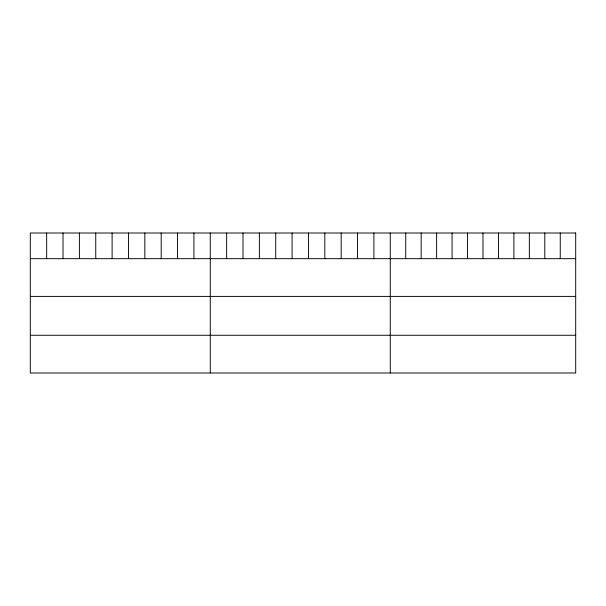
<?xml version="1.0" encoding="UTF-8"?>
<svg xmlns="http://www.w3.org/2000/svg" width="606" height="606" viewBox="0 0 606 606"><rect width="100%" height="100%" fill="white"/><g stroke="black" fill="none" stroke-linecap="round" stroke-linejoin="round"><path stroke-width="0.91" d="M30.3 258.679L575.7 258.679M30.3 296.402L575.7 296.402M30.3 335.269L575.7 335.269M560.247 233.007L560.247 258.679M544.794 233.007L544.794 258.679M529.341 233.007L529.341 258.679M513.888 233.007L513.888 258.679M498.435 233.007L498.435 258.679M482.982 233.007L482.982 258.679M467.529 233.007L467.529 258.679M452.076 233.007L452.076 258.679M436.623 233.007L436.623 258.679M421.17 233.007L421.17 258.679M405.717 233.007L405.717 258.679M390.264 233.007L390.264 372.993M373.902 233.007L373.902 258.679M357.54 233.007L357.54 258.679M341.178 233.007L341.178 258.679M324.816 233.007L324.816 258.679M308.454 233.007L308.454 258.679M292.092 233.007L292.092 258.679M275.73 233.007L275.73 258.679M259.368 233.007L259.368 258.679M243.006 233.007L243.006 258.679M226.644 233.007L226.644 258.679M210.282 233.007L210.282 372.993M193.92 233.007L193.92 258.679M177.558 233.007L177.558 258.679M161.196 233.007L161.196 258.679M144.834 233.007L144.834 258.679M128.472 233.007L128.472 258.679M112.11 233.007L112.11 258.679M95.748 233.007L95.748 258.679M79.386 233.007L79.386 258.679M63.024 233.007L63.024 258.679M46.662 233.007L46.662 258.679M575.7 233.007L30.3 233.007L30.3 372.993L575.7 372.993L575.7 233.007"/></g></svg>
